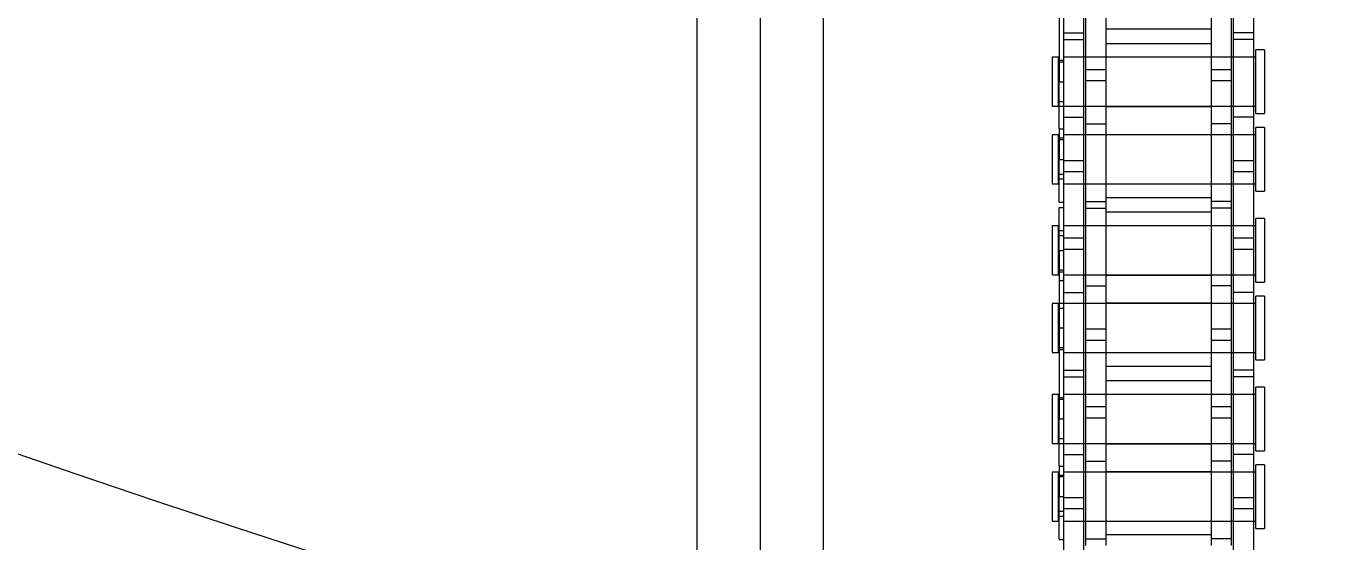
# Model space of a CAD drawing. Header units: metres. Extents: x 0 to 63075, y 0 to 44550.
# Drawn here: x 14050 to 14147.7, y 30489.7 to 30528.6 of the extents above; entities that cross this region are included whole.
import ezdxf

# ---------------------------------------------------------------- set-up
doc = ezdxf.new("R2010")
doc.units = ezdxf.units.M
doc.header["$LTSCALE"] = 75
doc.linetypes.add('HIDDEN2', pattern=[4.7625, 3.175, -1.5875])
for name, color, linetype in [('SDM', 7, 'Continuous'), ('SL1', 8, 'Continuous'), ('SL4', 4, 'Continuous'), ('ST1', 7, 'HIDDEN2')]:
    doc.layers.add(name, color=color, linetype=linetype)

# ---------------------------------------------------------------- blocks, each defined once
blk = doc.blocks.new('A$Cf5d57027')
at = {"layer": 'SL1'}
for radius, start, end in [(1221.5, 121.074746, 67.294357), (1158, 122.987753, 69.370009), (1150, 123.246853, 69.219881)]:
    blk.add_arc((6187.34, 9148.648), radius, start, end, dxfattribs=at)
blk = doc.blocks.new('A$Ca53c419a')
at = {"layer": 'SL4'}
for p, q in [((4619.715, 495.765), (3669.713, 495.765)), ((3669.713, 486.24), (4459.475, 486.24))]:
    blk.add_line(p, q, dxfattribs=at)
at = {"layer": 'ST1'}
for p, q in [((4669.713, 491.003), (3669.713, 491.003)), ((3669.713, 486.24), (4459.475, 486.24)), ((4094.372, 469), (4090.682, 469)), ((4090.682, 469), (4090.682, 468.526)), ((4094.372, 468.526), (4094.372, 469)), ((4100.22, 469), (4096.53, 469)), ((4096.53, 469), (4096.53, 468.526)), ((4100.22, 468.526), (4100.22, 469)), ((4107.072, 469), (4103.382, 469)), ((4103.382, 469), (4103.382, 468.526)), ((4107.072, 468.526), (4107.072, 469)), ((4112.92, 469), (4109.23, 469)), ((4109.23, 469), (4109.23, 468.526)), ((4112.92, 468.526), (4112.92, 469)), ((4119.772, 469), (4116.082, 469)), ((4116.082, 469), (4116.082, 468.526)), ((4119.772, 468.526), (4119.772, 469)), ((4125.62, 469), (4121.93, 469)), ((4121.93, 469), (4121.93, 468.526)), ((4125.62, 468.526), (4125.62, 469)), ((4091.595, 468.157), (4082.5, 468.157)), ((4089.296, 468.489), (4089.296, 468.157)), ((4089.296, 468.489), (4092.527, 468.489)), ((4090.682, 468.526), (4094.372, 468.526)), ((4090.682, 468.157), (4090.682, 466.637)), ((4090.682, 468.157), (4090.682, 453.659)), ((4091.051, 468.526), (4091.051, 468.157)), ((4091.42, 468.489), (4091.42, 468.157)), ((4092.455, 468.157), (4091.595, 468.157)), ((4091.595, 466.637), (4091.595, 468.157)), ((4101.55, 468.157), (4092.455, 468.157)), ((4092.455, 468.157), (4092.455, 466.637)), ((4092.527, 468.489), (4092.527, 468.157)), ((4094.823, 468.489), (4092.527, 468.489)), ((4094.003, 468.157), (4094.003, 468.526)), ((4094.146, 468.489), (4094.146, 468.157)), ((4094.372, 466.637), (4094.372, 468.157)), ((4094.372, 453.659), (4094.372, 468.157)), ((4094.823, 468.489), (4098.375, 468.489)), ((4094.823, 468.489), (4094.823, 468.157)), ((4095.702, 468.157), (4095.702, 466.637)), ((4096.53, 468.526), (4100.22, 468.526)), ((4096.53, 468.489), (4096.53, 466.637)), ((4096.53, 468.157), (4096.53, 453.659)), ((4096.899, 468.526), (4096.899, 468.157)), ((4098.375, 468.489), (4098.375, 468.157)), ((4111.075, 468.489), (4098.375, 468.489)), ((4099.851, 468.157), (4099.851, 468.526)), ((4099.994, 468.489), (4099.994, 468.157)), ((4100.22, 466.637), (4100.22, 468.157)), ((4100.22, 453.659), (4100.22, 468.157)), ((4101.55, 468.157), (4101.55, 466.637)), ((4107.9, 468.157), (4101.55, 468.157)), ((4102.052, 468.157), (4102.052, 466.637)), ((4103.382, 468.526), (4107.072, 468.526)), ((4103.382, 468.157), (4103.382, 466.637)), ((4103.382, 468.157), (4103.382, 453.659)), ((4103.608, 468.489), (4103.608, 468.157)), ((4103.751, 468.526), (4103.751, 468.157)), ((4105.227, 468.489), (4105.227, 468.157)), ((4106.703, 468.157), (4106.703, 468.526)), ((4107.072, 466.637), (4107.072, 468.489)), ((4107.072, 453.659), (4107.072, 468.157)), ((4107.9, 468.157), (4107.9, 466.637)), ((4116.995, 468.157), (4107.9, 468.157)), ((4108.779, 468.157), (4108.779, 468.489)), ((4109.23, 468.526), (4112.92, 468.526)), ((4109.23, 468.157), (4109.23, 466.637)), ((4109.23, 468.157), (4109.23, 453.659)), ((4109.456, 468.489), (4109.456, 468.157)), ((4109.599, 468.526), (4109.599, 468.157)), ((4111.075, 468.489), (4111.075, 468.157)), ((4111.075, 468.489), (4114.306, 468.489)), ((4111.147, 466.637), (4111.147, 468.157)), ((4112.007, 468.157), (4112.007, 466.637)), ((4112.182, 468.489), (4112.182, 468.157)), ((4112.551, 468.157), (4112.551, 468.526)), ((4112.92, 466.637), (4112.92, 468.157)), ((4112.92, 453.659), (4112.92, 468.157)), ((4114.306, 468.489), (4114.306, 468.157)), ((4114.696, 468.489), (4114.696, 468.157)), ((4114.696, 468.489), (4117.927, 468.489)), ((4116.082, 468.526), (4119.772, 468.526)), ((4116.082, 468.157), (4116.082, 466.637)), ((4116.082, 468.157), (4116.082, 453.659)), ((4116.451, 468.526), (4116.451, 468.157)), ((4116.82, 468.489), (4116.82, 468.157)), ((4117.855, 468.157), (4116.995, 468.157)), ((4116.995, 466.637), (4116.995, 468.157)), ((4126.95, 468.157), (4117.855, 468.157)), ((4117.855, 468.157), (4117.855, 466.637)), ((4117.927, 468.489), (4117.927, 468.157)), ((4120.223, 468.489), (4117.927, 468.489)), ((4119.403, 468.157), (4119.403, 468.526)), ((4119.546, 468.489), (4119.546, 468.157)), ((4119.772, 466.637), (4119.772, 468.157)), ((4119.772, 453.659), (4119.772, 468.157)), ((4120.223, 468.489), (4123.775, 468.489)), ((4120.223, 468.489), (4120.223, 468.157)), ((4121.102, 468.157), (4121.102, 466.637)), ((4121.93, 468.526), (4125.62, 468.526)), ((4121.93, 468.489), (4121.93, 466.637)), ((4121.93, 468.157), (4121.93, 453.659)), ((4122.299, 468.526), (4122.299, 468.157)), ((4123.775, 468.489), (4123.775, 468.157)), ((4136.475, 468.489), (4123.775, 468.489)), ((4125.251, 468.157), (4125.251, 468.526)), ((4125.394, 468.489), (4125.394, 468.157)), ((4125.62, 466.637), (4125.62, 468.157)), ((4125.62, 453.659), (4125.62, 468.157)), ((4126.95, 468.157), (4126.95, 466.637)), ((4133.3, 468.157), (4126.95, 468.157)), ((4127.452, 468.157), (4127.452, 466.637)), ((4091.595, 466.637), (4082.5, 466.637)), ((4095.2, 466.485), (4088.85, 466.485)), ((4089.352, 466.485), (4089.352, 464.965)), ((4090.682, 466.485), (4090.682, 464.965)), ((4092.455, 466.637), (4091.595, 466.637)), ((4101.55, 466.637), (4092.455, 466.637)), ((4094.372, 464.965), (4094.372, 466.485)), ((4095.2, 466.485), (4095.2, 464.965)), ((4104.295, 466.485), (4095.2, 466.485)), ((4096.53, 466.485), (4096.53, 464.965)), ((4098.447, 464.965), (4098.447, 466.485)), ((4099.307, 466.485), (4099.307, 464.965)), ((4100.22, 464.965), (4100.22, 466.485)), ((4107.9, 466.637), (4101.55, 466.637)), ((4103.382, 466.485), (4103.382, 464.965)), ((4105.155, 466.485), (4104.295, 466.485)), ((4104.295, 464.965), (4104.295, 466.485)), ((4114.25, 466.485), (4105.155, 466.485)), ((4105.155, 466.485), (4105.155, 464.965)), ((4107.072, 464.965), (4107.072, 466.485)), ((4116.995, 466.637), (4107.9, 466.637)), ((4108.402, 466.485), (4108.402, 464.965)), ((4109.23, 466.485), (4109.23, 464.965)), ((4112.92, 464.965), (4112.92, 466.485)), ((4114.25, 466.485), (4114.25, 464.965)), ((4120.6, 466.485), (4114.25, 466.485)), ((4114.752, 466.485), (4114.752, 464.965)), ((4116.082, 466.485), (4116.082, 464.965)), ((4117.855, 466.637), (4116.995, 466.637)), ((4126.95, 466.637), (4117.855, 466.637)), ((4119.772, 464.965), (4119.772, 466.485)), ((4120.6, 466.485), (4120.6, 464.965)), ((4129.695, 466.485), (4120.6, 466.485)), ((4121.93, 466.485), (4121.93, 464.965)), ((4123.847, 464.965), (4123.847, 466.485)), ((4124.707, 466.485), (4124.707, 464.965)), ((4125.62, 464.965), (4125.62, 466.485)), ((4133.3, 466.637), (4126.95, 466.637)), ((4095.2, 464.965), (4088.85, 464.965)), ((4089.635, 457.035), (4089.635, 464.965)), ((4090.682, 464.965), (4090.682, 457.035)), ((4094.372, 457.035), (4094.372, 464.965)), ((4094.415, 464.965), (4094.415, 457.035)), ((4104.295, 464.965), (4095.2, 464.965)), ((4096.487, 457.035), (4096.487, 464.965)), ((4096.53, 464.965), (4096.53, 457.035)), ((4100.22, 457.035), (4100.22, 464.965)), ((4101.267, 464.965), (4101.267, 457.035)), ((4102.335, 457.035), (4102.335, 464.965)), ((4103.382, 464.965), (4103.382, 457.035)), ((4105.155, 464.965), (4104.295, 464.965)), ((4114.25, 464.965), (4105.155, 464.965)), ((4107.072, 457.035), (4107.072, 464.965)), ((4107.115, 464.965), (4107.115, 457.035)), ((4109.187, 457.035), (4109.187, 464.965)), ((4109.23, 464.965), (4109.23, 457.035)), ((4112.92, 457.035), (4112.92, 464.965)), ((4113.967, 464.965), (4113.967, 457.035)), ((4120.6, 464.965), (4114.25, 464.965)), ((4115.035, 457.035), (4115.035, 464.965)), ((4116.082, 464.965), (4116.082, 457.035)), ((4119.772, 457.035), (4119.772, 464.965)), ((4119.815, 464.965), (4119.815, 457.035)), ((4129.695, 464.965), (4120.6, 464.965)), ((4121.887, 457.035), (4121.887, 464.965)), ((4121.93, 464.965), (4121.93, 457.035)), ((4125.62, 457.035), (4125.62, 464.965)), ((4126.667, 464.965), (4126.667, 457.035)), ((4127.735, 457.035), (4127.735, 464.965)), ((4095.2, 457.035), (4088.85, 457.035)), ((4089.352, 455.515), (4089.352, 457.035)), ((4090.682, 457.035), (4090.682, 455.515)), ((4094.372, 455.515), (4094.372, 457.035)), ((4095.2, 455.515), (4095.2, 457.035)), ((4104.295, 457.035), (4095.2, 457.035)), ((4096.53, 457.035), (4096.53, 455.515)), ((4098.447, 455.515), (4098.447, 457.035)), ((4099.307, 457.035), (4099.307, 455.515)), ((4100.22, 455.515), (4100.22, 457.035)), ((4103.382, 457.035), (4103.382, 455.515)), ((4105.155, 457.035), (4104.295, 457.035)), ((4104.295, 455.515), (4104.295, 457.035)), ((4114.25, 457.035), (4105.155, 457.035)), ((4105.155, 457.035), (4105.155, 455.515)), ((4107.072, 455.515), (4107.072, 457.035)), ((4108.402, 455.515), (4108.402, 457.035)), ((4109.23, 457.035), (4109.23, 455.515)), ((4112.92, 455.515), (4112.92, 457.035)), ((4114.25, 455.515), (4114.25, 457.035)), ((4120.6, 457.035), (4114.25, 457.035)), ((4114.752, 455.515), (4114.752, 457.035)), ((4116.082, 457.035), (4116.082, 455.515)), ((4119.772, 455.515), (4119.772, 457.035)), ((4120.6, 455.515), (4120.6, 457.035)), ((4129.695, 457.035), (4120.6, 457.035)), ((4121.93, 457.035), (4121.93, 455.515)), ((4123.847, 455.515), (4123.847, 457.035)), ((4124.707, 457.035), (4124.707, 455.515)), ((4125.62, 455.515), (4125.62, 457.035)), ((4091.595, 455.363), (4082.5, 455.363)), ((4095.2, 455.515), (4088.85, 455.515)), ((4090.682, 455.363), (4090.682, 453.843)), ((4092.455, 455.363), (4091.595, 455.363)), ((4091.595, 453.843), (4091.595, 455.363)), ((4101.55, 455.363), (4092.455, 455.363)), ((4092.455, 455.363), (4092.455, 453.843)), ((4094.372, 453.843), (4094.372, 455.363)), ((4104.295, 455.515), (4095.2, 455.515)), ((4095.702, 453.843), (4095.702, 455.363)), ((4096.53, 455.363), (4096.53, 453.843)), ((4100.22, 453.843), (4100.22, 455.363)), ((4101.55, 453.843), (4101.55, 455.363)), ((4107.9, 455.363), (4101.55, 455.363)), ((4102.052, 453.843), (4102.052, 455.363)), ((4103.382, 455.363), (4103.382, 453.843)), ((4105.155, 455.515), (4104.295, 455.515)), ((4114.25, 455.515), (4105.155, 455.515)), ((4107.072, 453.843), (4107.072, 455.363)), ((4107.9, 453.843), (4107.9, 455.363)), ((4116.995, 455.363), (4107.9, 455.363)), ((4109.23, 455.363), (4109.23, 453.843)), ((4111.147, 453.843), (4111.147, 455.363)), ((4112.007, 455.363), (4112.007, 453.843)), ((4112.92, 453.843), (4112.92, 455.363)), ((4120.6, 455.515), (4114.25, 455.515)), ((4116.082, 455.363), (4116.082, 453.843)), ((4117.855, 455.363), (4116.995, 455.363)), ((4116.995, 453.843), (4116.995, 455.363)), ((4126.95, 455.363), (4117.855, 455.363)), ((4117.855, 455.363), (4117.855, 453.843)), ((4119.772, 453.843), (4119.772, 455.363)), ((4129.695, 455.515), (4120.6, 455.515)), ((4121.102, 453.843), (4121.102, 455.363)), ((4121.93, 455.363), (4121.93, 453.843)), ((4125.62, 453.843), (4125.62, 455.363)), ((4126.95, 453.843), (4126.95, 455.363)), ((4133.3, 455.363), (4126.95, 455.363)), ((4127.452, 453.843), (4127.452, 455.363)), ((4091.595, 453.843), (4082.5, 453.843)), ((4090.128, 453.659), (4094.925, 453.659)), ((4090.128, 453.659), (4090.128, 453)), ((4092.455, 453.843), (4091.595, 453.843)), ((4101.55, 453.843), (4092.455, 453.843)), ((4094.925, 453), (4094.925, 453.659)), ((4095.976, 453.659), (4100.773, 453.659)), ((4095.976, 453.659), (4095.976, 453)), ((4100.773, 453), (4100.773, 453.659)), ((4107.9, 453.843), (4101.55, 453.843)), ((4102.828, 453.659), (4107.625, 453.659)), ((4102.828, 453.659), (4102.828, 453)), ((4107.625, 453), (4107.625, 453.659)), ((4116.995, 453.843), (4107.9, 453.843)), ((4108.676, 453.659), (4113.473, 453.659)), ((4108.676, 453.659), (4108.676, 453)), ((4113.473, 453), (4113.473, 453.659)), ((4115.528, 453.659), (4120.325, 453.659)), ((4115.528, 453.659), (4115.528, 453)), ((4117.855, 453.843), (4116.995, 453.843)), ((4126.95, 453.843), (4117.855, 453.843)), ((4120.325, 453), (4120.325, 453.659)), ((4121.376, 453.659), (4126.173, 453.659)), ((4121.376, 453.659), (4121.376, 453)), ((4126.173, 453), (4126.173, 453.659)), ((4133.3, 453.843), (4126.95, 453.843)), ((4094.925, 453), (4090.128, 453)), ((4100.773, 453), (4095.976, 453)), ((4107.625, 453), (4102.828, 453)), ((4113.473, 453), (4108.676, 453)), ((4120.325, 453), (4115.528, 453)), ((4126.173, 453), (4121.376, 453))]:
    blk.add_line(p, q, dxfattribs=at)

msp = doc.modelspace()

# ---------------------------------------------------------------- block references
at = {"layer": 'SDM'}
msp.add_blockref('A$Cf5d57027', (8259.513, 22502.833), dxfattribs=at)
at = {"layer": 'SDM', "rotation": 90}
msp.add_blockref('A$Ca53c419a', (14596.359, 26400.599), dxfattribs=at)

doc.saveas('drawing.dxf')
